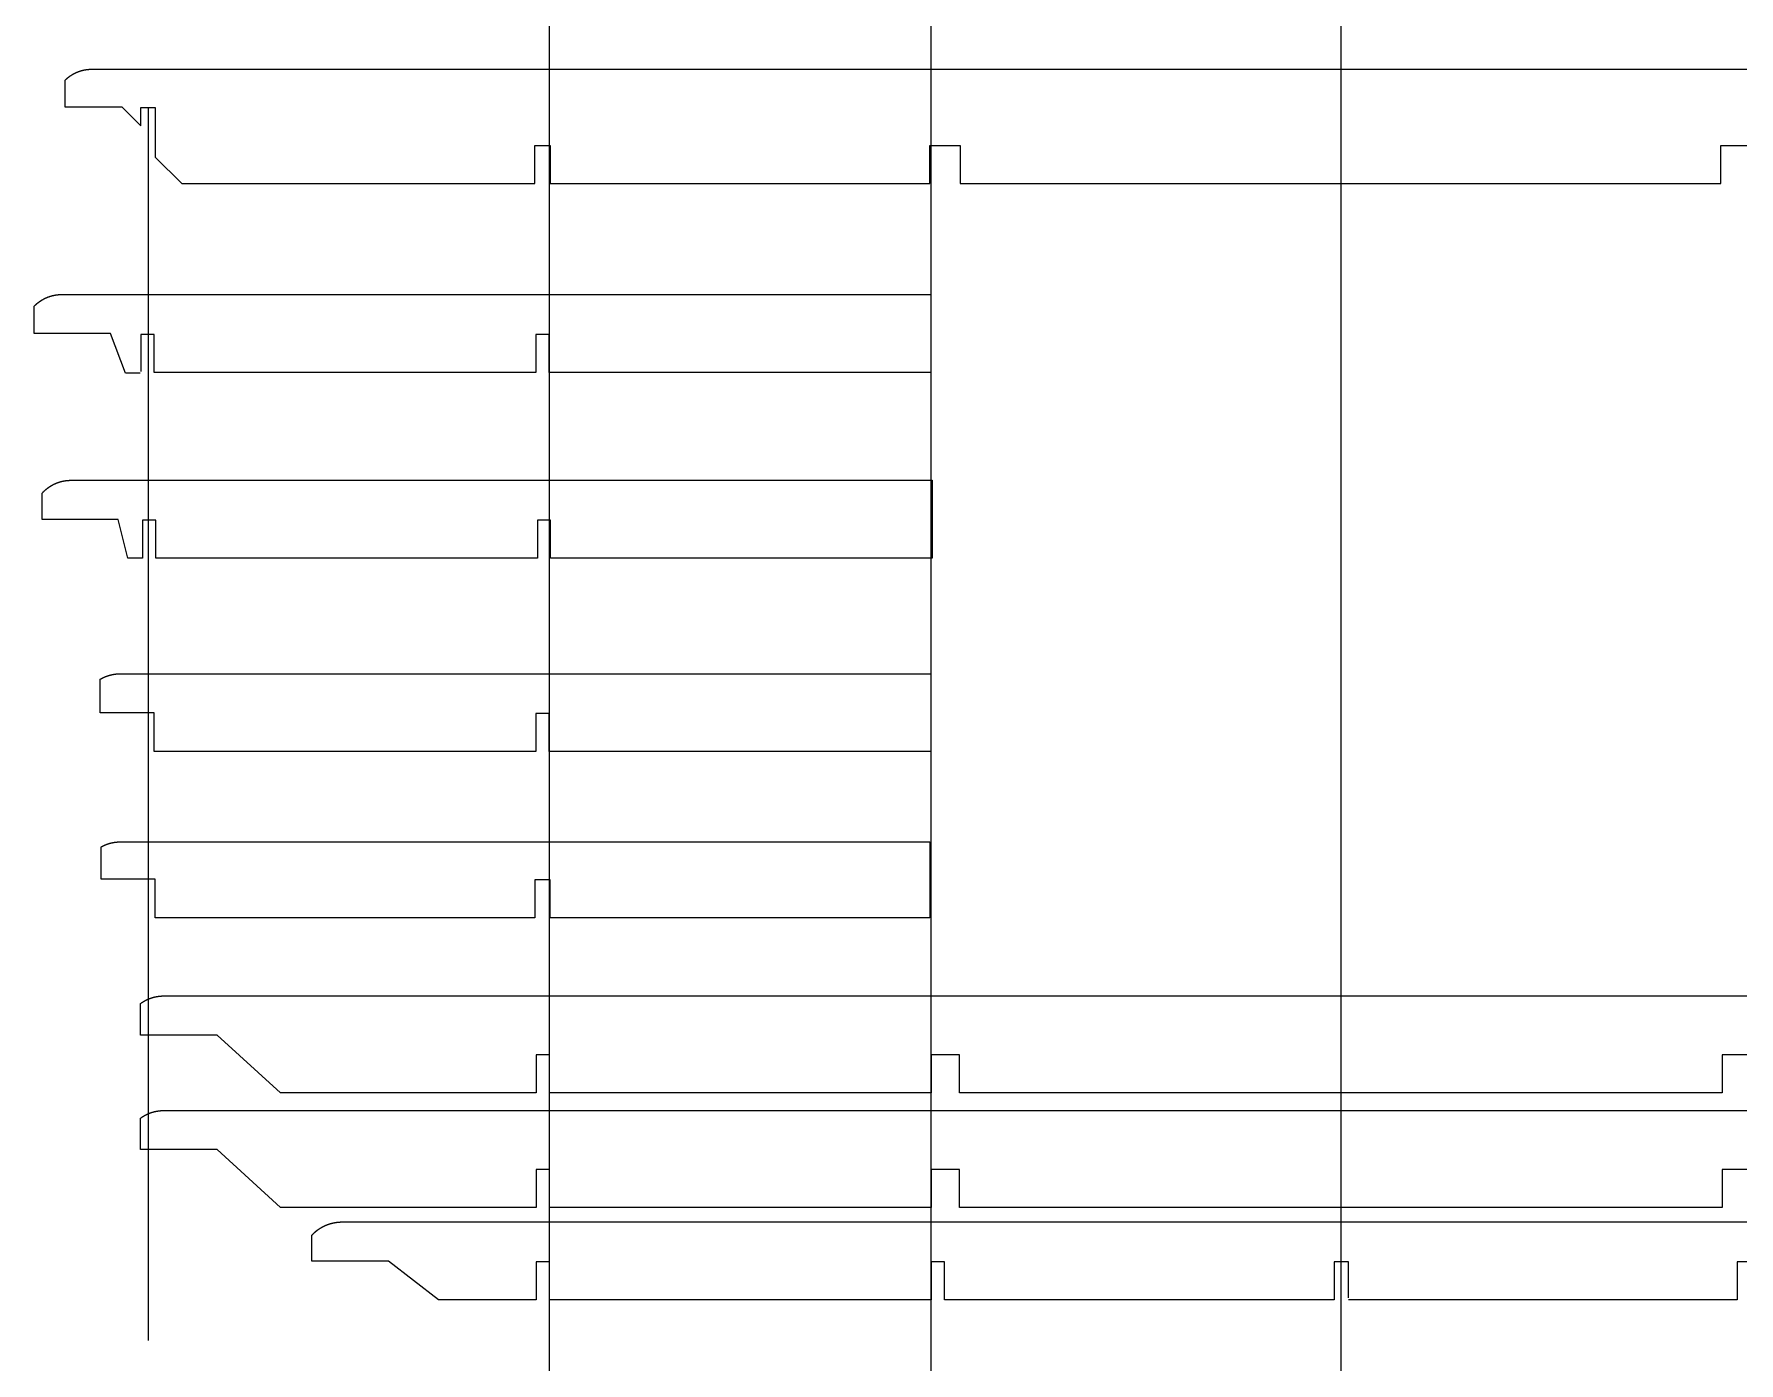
# Model space of a CAD drawing. Header units: inches. Extents: x -1514 to 1282, y -2074 to 286.
# Drawn here: x -800.52 to -755.63, y -515.41 to -480.41 of the extents above; entities that cross this region are included whole.
import ezdxf

# ---------------------------------------------------------------- set-up
doc = ezdxf.new("R2010")
doc.units = ezdxf.units.IN
doc.header["$LTSCALE"] = 0.1
doc.header["$MEASUREMENT"] = 0

msp = doc.modelspace()

# ---------------------------------------------------------------- linework, layer by layer
at = {"color": 3}
for p, q in [((-766.11619, -446.22219), (-766.10619, -538.7754)), ((-776.9054, -448.27219), (-776.90541, -532.30847)), ((-786.95415, -460.06), (-786.95415, -530.8522)), ((-797.52018, -482.34405), (-797.52018, -514.82042))]:
    msp.add_line(p, q, dxfattribs=at)
at = {"color": 7, "linetype": 'Continuous', "lineweight": 25}
for points in [[(-733.21893, -481.34405), (-799.01344, -481.34405), (-799.01955, -481.34407), (-799.02566, -481.34413), (-799.03177, -481.34422), (-799.03788, -481.34436), (-799.04398, -481.34453), (-799.05009, -481.34473), (-799.0562, -481.34498), (-799.06231, -481.34526), (-799.06841, -481.34559), (-799.07451, -481.34595), (-799.08061, -481.34634), (-799.08671, -481.34678), (-799.0928, -481.34725), (-799.09889, -481.34776), (-799.10498, -481.34831), (-799.11106, -481.34889), (-799.11714, -481.34952), (-799.12321, -481.35018), (-799.12624, -481.35052), (-799.12923, -481.35087), (-799.13522, -481.3516), (-799.14121, -481.35236), (-799.1472, -481.35316), (-799.15318, -481.354), (-799.15916, -481.35488), (-799.16514, -481.3558), (-799.17111, -481.35675), (-799.17708, -481.35774), (-799.18305, -481.35877), (-799.18901, -481.35983), (-799.19497, -481.36094), (-799.20092, -481.36207), (-799.20687, -481.36325), (-799.21281, -481.36446), (-799.21874, -481.36571), (-799.22467, -481.367), (-799.23059, -481.36832), (-799.23651, -481.36967), (-799.24241, -481.37107), (-799.24831, -481.3725), (-799.25421, -481.37397), (-799.26009, -481.37547), (-799.26596, -481.37701), (-799.27183, -481.37858), (-799.27768, -481.38019), (-799.28353, -481.38184), (-799.28937, -481.38352), (-799.29519, -481.38523), (-799.30101, -481.38698), (-799.30681, -481.38877), (-799.31261, -481.39059), (-799.31839, -481.39245), (-799.32416, -481.39434), (-799.32991, -481.39627), (-799.33566, -481.39823), (-799.34139, -481.40023), (-799.34711, -481.40226), (-799.35281, -481.40432), (-799.3585, -481.40642), (-799.36418, -481.40856), (-799.36984, -481.41072), (-799.37549, -481.41293), (-799.38112, -481.41516), (-799.38673, -481.41743), (-799.39233, -481.41974), (-799.39792, -481.42207), (-799.40348, -481.42444), (-799.40904, -481.42685), (-799.41457, -481.42929), (-799.42008, -481.43176), (-799.42558, -481.43426), (-799.43106, -481.4368), (-799.43652, -481.43937), (-799.44196, -481.44198), (-799.44739, -481.44461), (-799.4528, -481.44729), (-799.45819, -481.44999), (-799.46358, -481.45274), (-799.46894, -481.45552), (-799.47429, -481.45833), (-799.47963, -481.46117), (-799.48495, -481.46406), (-799.49025, -481.46697), (-799.49554, -481.46992), (-799.50081, -481.4729), (-799.50607, -481.47592), (-799.51131, -481.47897), (-799.51653, -481.48205), (-799.52173, -481.48516), (-799.52691, -481.48831), (-799.53208, -481.49149), (-799.53723, -481.4947), (-799.54236, -481.49794), (-799.54747, -481.50122), (-799.55256, -481.50453), (-799.55763, -481.50786), (-799.56268, -481.51123), (-799.56771, -481.51463), (-799.57272, -481.51807), (-799.57771, -481.52153), (-799.58268, -481.52502), (-799.58762, -481.52854), (-799.59255, -481.5321), (-799.59745, -481.53568), (-799.60234, -481.53929), (-799.60719, -481.54293), (-799.61203, -481.5466), (-799.61685, -481.5503), (-799.62164, -481.55403), (-799.6264, -481.55779), (-799.63115, -481.56158), (-799.63586, -481.56539), (-799.64056, -481.56923), (-799.64523, -481.5731), (-799.64987, -481.577), (-799.65449, -481.58093), (-799.65909, -481.58488), (-799.66366, -481.58886), (-799.6682, -481.59287), (-799.67271, -481.5969), (-799.6772, -481.60096), (-799.68166, -481.60504), (-799.6861, -481.60916), (-799.69051, -481.61329), (-799.69489, -481.61746), (-799.69924, -481.62165), (-799.70356, -481.62586), (-799.70786, -481.6301), (-799.71212, -481.63437), (-799.71212, -482.32408), (-798.21212, -482.32408), (-797.71212, -482.82408), (-797.70994, -482.34405), (-797.33043, -482.34405), (-797.33043, -483.64752), (-796.6339, -484.34405), (-787.33043, -484.34405), (-787.33043, -483.34405), (-786.93043, -483.34405), (-786.93043, -484.34405), (-776.93043, -484.34405), (-776.93043, -483.34405), (-776.13043, -483.34405), (-776.13043, -484.34405), (-756.10194, -484.34405), (-756.10194, -483.34405), (-755.30194, -483.34405)], [(-797.73044, -489.34046), (-798.11067, -489.34046), (-798.51212, -488.29961), (-800.51997, -488.29961), (-800.51997, -487.57878), (-800.50846, -487.56711), (-800.50407, -487.5627), (-800.49964, -487.55832), (-800.49519, -487.55397), (-800.4907, -487.54965), (-800.48619, -487.54535), (-800.48165, -487.54108), (-800.47708, -487.53684), (-800.47249, -487.53262), (-800.46786, -487.52843), (-800.46321, -487.52427), (-800.45853, -487.52013), (-800.45383, -487.51603), (-800.4491, -487.51195), (-800.44434, -487.5079), (-800.43955, -487.50388), (-800.43475, -487.49989), (-800.42991, -487.49593), (-800.42505, -487.492), (-800.42017, -487.48809), (-800.41526, -487.48422), (-800.41032, -487.48038), (-800.40537, -487.47656), (-800.40039, -487.47278), (-800.39538, -487.46903), (-800.39036, -487.4653), (-800.38531, -487.46161), (-800.38023, -487.45795), (-800.37514, -487.45432), (-800.37002, -487.45072), (-800.36488, -487.44716), (-800.35972, -487.44362), (-800.35454, -487.44012), (-800.34934, -487.43665), (-800.34411, -487.43321), (-800.33887, -487.42981), (-800.33361, -487.42644), (-800.32832, -487.4231), (-800.32302, -487.41979), (-800.3177, -487.41652), (-800.31236, -487.41328), (-800.307, -487.41008), (-800.30162, -487.40691), (-800.29622, -487.40377), (-800.29081, -487.40067), (-800.28538, -487.3976), (-800.27993, -487.39457), (-800.27446, -487.39157), (-800.26898, -487.38861), (-800.26348, -487.38568), (-800.25796, -487.38279), (-800.25243, -487.37994), (-800.24688, -487.37712), (-800.24132, -487.37434), (-800.23574, -487.37159), (-800.23014, -487.36888), (-800.22452, -487.3662), (-800.21888, -487.36356), (-800.21323, -487.36095), (-800.20755, -487.35838), (-800.20186, -487.35584), (-800.19615, -487.35334), (-800.19042, -487.35087), (-800.18468, -487.34843), (-800.17892, -487.34604), (-800.17314, -487.34367), (-800.16735, -487.34134), (-800.16154, -487.33905), (-800.15571, -487.33679), (-800.14987, -487.33457), (-800.14402, -487.33239), (-800.13815, -487.33024), (-800.13227, -487.32812), (-800.12637, -487.32604), (-800.12046, -487.324), (-800.11454, -487.322), (-800.1086, -487.32003), (-800.10265, -487.31809), (-800.09669, -487.31619), (-800.09072, -487.31433), (-800.08473, -487.31251), (-800.07874, -487.31072), (-800.07273, -487.30897), (-800.06672, -487.30726), (-800.06069, -487.30558), (-800.05466, -487.30394), (-800.04861, -487.30234), (-800.04255, -487.30078), (-800.03649, -487.29925), (-800.03042, -487.29776), (-800.02434, -487.29631), (-800.01825, -487.29489), (-800.01215, -487.29352), (-800.00605, -487.29218), (-799.99994, -487.29088), (-799.99383, -487.28962), (-799.9877, -487.28839), (-799.98157, -487.28721), (-799.97544, -487.28606), (-799.9693, -487.28495), (-799.96316, -487.28388), (-799.95701, -487.28285), (-799.95085, -487.28186), (-799.9447, -487.2809), (-799.93854, -487.27999), (-799.93237, -487.27911), (-799.92621, -487.27828), (-799.92005, -487.27748), (-799.91696, -487.2771), (-799.9154, -487.27691), (-799.91381, -487.27671), (-799.90759, -487.27599), (-799.90133, -487.2753), (-799.89507, -487.27465), (-799.8888, -487.27404), (-799.88253, -487.27347), (-799.87626, -487.27294), (-799.86998, -487.27245), (-799.8637, -487.272), (-799.85742, -487.27158), (-799.85113, -487.27121), (-799.84485, -487.27087), (-799.83856, -487.27058), (-799.83226, -487.27032), (-799.82597, -487.27011), (-799.81968, -487.26993), (-799.81339, -487.26979), (-799.80709, -487.26969), (-799.8008, -487.26963), (-799.79455, -487.26961), (-776.90544, -487.26961), (-776.90544, -489.31961), (-786.95544, -489.31961), (-786.95544, -488.31961), (-787.30544, -488.31961), (-787.30544, -489.31961), (-797.35544, -489.31961), (-797.35544, -488.31961), (-797.70544, -488.31961), (-797.70544, -489.29461)], [(-755.32051, -507.29658), (-756.07051, -507.29658), (-756.07051, -508.29658), (-776.14899, -508.29658), (-776.14899, -507.29658), (-776.89899, -507.29658), (-776.89899, -508.29658), (-786.94899, -508.29658), (-786.94899, -507.29658), (-787.29899, -507.29658), (-787.29899, -508.29658), (-794.03026, -508.29658), (-795.7032, -506.77657), (-797.71854, -506.77657), (-797.71854, -505.94753), (-797.7041, -505.93717), (-797.70002, -505.93427), (-797.69593, -505.93139), (-797.69181, -505.92853), (-797.68769, -505.9257), (-797.68354, -505.92288), (-797.67939, -505.92008), (-797.67521, -505.9173), (-797.67103, -505.91455), (-797.66682, -505.91181), (-797.6626, -505.90909), (-797.65837, -505.9064), (-797.65413, -505.90372), (-797.64987, -505.90107), (-797.64559, -505.89843), (-797.6413, -505.89582), (-797.637, -505.89322), (-797.63269, -505.89065), (-797.62836, -505.8881), (-797.62402, -505.88557), (-797.61966, -505.88306), (-797.61529, -505.88057), (-797.61091, -505.8781), (-797.60652, -505.87566), (-797.60212, -505.87323), (-797.5977, -505.87083), (-797.59327, -505.86845), (-797.58883, -505.86609), (-797.58437, -505.86375), (-797.57991, -505.86143), (-797.57543, -505.85913), (-797.57095, -505.85686), (-797.56645, -505.85461), (-797.56194, -505.85238), (-797.55742, -505.85017), (-797.55289, -505.84798), (-797.54835, -505.84582), (-797.54379, -505.84367), (-797.53923, -505.84155), (-797.53466, -505.83946), (-797.53008, -505.83738), (-797.52549, -505.83533), (-797.52089, -505.8333), (-797.51628, -505.83129), (-797.51166, -505.8293), (-797.50703, -505.82734), (-797.50239, -505.8254), (-797.49774, -505.82348), (-797.49309, -505.82159), (-797.48842, -505.81972), (-797.48375, -505.81787), (-797.47907, -505.81604), (-797.47439, -505.81424), (-797.46969, -505.81246), (-797.46499, -505.81071), (-797.46028, -505.80898), (-797.45556, -505.80727), (-797.45083, -505.80558), (-797.4461, -505.80392), (-797.44136, -505.80228), (-797.43662, -505.80067), (-797.43186, -505.79908), (-797.42711, -505.79751), (-797.42234, -505.79597), (-797.41757, -505.79445), (-797.41279, -505.79296), (-797.40801, -505.79149), (-797.40322, -505.79004), (-797.39843, -505.78862), (-797.39361, -505.78722), (-797.38878, -505.78584), (-797.38395, -505.78448), (-797.3791, -505.78315), (-797.37425, -505.78184), (-797.3694, -505.78056), (-797.36453, -505.7793), (-797.35966, -505.77806), (-797.35478, -505.77684), (-797.34989, -505.77565), (-797.345, -505.77449), (-797.3401, -505.77334), (-797.33519, -505.77222), (-797.33028, -505.77113), (-797.32536, -505.77005), (-797.32044, -505.769), (-797.31551, -505.76798), (-797.31057, -505.76698), (-797.30563, -505.766), (-797.30069, -505.76505), (-797.29573, -505.76412), (-797.29078, -505.76321), (-797.28582, -505.76233), (-797.28085, -505.76147), (-797.27588, -505.76063), (-797.27091, -505.75982), (-797.26593, -505.75904), (-797.26095, -505.75827), (-797.25597, -505.75753), (-797.25098, -505.75682), (-797.24599, -505.75613), (-797.24099, -505.75546), (-797.236, -505.75482), (-797.23099, -505.7542), (-797.22599, -505.7536), (-797.22099, -505.75303), (-797.21598, -505.75248), (-797.21097, -505.75196), (-797.20595, -505.75146), (-797.20094, -505.75099), (-797.19592, -505.75054), (-797.19091, -505.75011), (-797.18589, -505.74971), (-797.18087, -505.74933), (-797.17585, -505.74898), (-797.17083, -505.74865), (-797.1658, -505.74834), (-797.16078, -505.74806), (-797.15576, -505.7478), (-797.15073, -505.74757), (-797.14571, -505.74736), (-797.14069, -505.74718), (-797.13566, -505.74702), (-797.13064, -505.74689), (-797.12562, -505.74678), (-797.1206, -505.74669), (-797.11558, -505.74663), (-797.11056, -505.74659), (-797.10557, -505.74658), (-735.11394, -505.74658)], [(-755.32018, -510.31569), (-756.07018, -510.31569), (-756.07018, -511.31569), (-776.14866, -511.31569), (-776.14866, -510.31569), (-776.89866, -510.31569), (-776.89866, -511.31569), (-786.94866, -511.31569), (-786.94866, -510.31569), (-787.29866, -510.31569), (-787.29866, -511.31569), (-794.02993, -511.31569), (-795.70287, -509.79568), (-797.71821, -509.79568), (-797.71821, -508.96664), (-797.70378, -508.95628), (-797.6997, -508.95338), (-797.6956, -508.9505), (-797.69149, -508.94764), (-797.68736, -508.94481), (-797.68322, -508.94199), (-797.67906, -508.93919), (-797.67489, -508.93641), (-797.6707, -508.93366), (-797.6665, -508.93092), (-797.66228, -508.9282), (-797.65805, -508.92551), (-797.6538, -508.92283), (-797.64954, -508.92018), (-797.64527, -508.91754), (-797.64098, -508.91493), (-797.63668, -508.91234), (-797.63236, -508.90976), (-797.62803, -508.90721), (-797.62369, -508.90468), (-797.61934, -508.90217), (-797.61497, -508.89968), (-797.61059, -508.89722), (-797.60619, -508.89477), (-797.60179, -508.89234), (-797.59737, -508.88994), (-797.59294, -508.88756), (-797.5885, -508.8852), (-797.58405, -508.88286), (-797.57958, -508.88054), (-797.57511, -508.87824), (-797.57062, -508.87597), (-797.56612, -508.87372), (-797.56161, -508.87149), (-797.55709, -508.86928), (-797.55256, -508.86709), (-797.54802, -508.86493), (-797.54347, -508.86278), (-797.53891, -508.86066), (-797.53433, -508.85857), (-797.52975, -508.85649), (-797.52516, -508.85444), (-797.52056, -508.85241), (-797.51595, -508.8504), (-797.51133, -508.84841), (-797.5067, -508.84645), (-797.50206, -508.84451), (-797.49742, -508.84259), (-797.49276, -508.8407), (-797.4881, -508.83883), (-797.48343, -508.83698), (-797.47875, -508.83515), (-797.47406, -508.83335), (-797.46936, -508.83157), (-797.46466, -508.82982), (-797.45995, -508.82809), (-797.45523, -508.82638), (-797.45051, -508.82469), (-797.44578, -508.82303), (-797.44104, -508.82139), (-797.43629, -508.81978), (-797.43154, -508.81819), (-797.42678, -508.81662), (-797.42202, -508.81508), (-797.41724, -508.81356), (-797.41247, -508.81207), (-797.40768, -508.8106), (-797.4029, -508.80915), (-797.3981, -508.80773), (-797.39328, -508.80633), (-797.38846, -508.80495), (-797.38362, -508.80359), (-797.37878, -508.80226), (-797.37393, -508.80095), (-797.36907, -508.79967), (-797.3642, -508.79841), (-797.35933, -508.79717), (-797.35445, -508.79595), (-797.34956, -508.79476), (-797.34467, -508.7936), (-797.33977, -508.79245), (-797.33487, -508.79133), (-797.32995, -508.79024), (-797.32503, -508.78916), (-797.32011, -508.78811), (-797.31518, -508.78709), (-797.31025, -508.78609), (-797.3053, -508.78511), (-797.30036, -508.78416), (-797.29541, -508.78323), (-797.29045, -508.78232), (-797.28549, -508.78144), (-797.28053, -508.78058), (-797.27556, -508.77974), (-797.27058, -508.77893), (-797.26561, -508.77815), (-797.26063, -508.77738), (-797.25564, -508.77664), (-797.25065, -508.77593), (-797.24566, -508.77524), (-797.24067, -508.77457), (-797.23567, -508.77393), (-797.23067, -508.77331), (-797.22566, -508.77271), (-797.22066, -508.77214), (-797.21565, -508.77159), (-797.21064, -508.77107), (-797.20563, -508.77057), (-797.20061, -508.7701), (-797.1956, -508.76965), (-797.19058, -508.76922), (-797.18556, -508.76882), (-797.18054, -508.76844), (-797.17552, -508.76809), (-797.1705, -508.76776), (-797.16548, -508.76745), (-797.16045, -508.76717), (-797.15543, -508.76691), (-797.15041, -508.76668), (-797.14538, -508.76647), (-797.14036, -508.76629), (-797.13534, -508.76613), (-797.13032, -508.766), (-797.12529, -508.76589), (-797.12027, -508.7658), (-797.11525, -508.76574), (-797.11023, -508.7657), (-797.10525, -508.76569), (-735.11361, -508.76569)], [(-765.90447, -513.70083), (-765.90447, -512.75083), (-766.2841, -512.75083), (-766.2841, -513.75083), (-776.54834, -513.75083), (-776.54834, -512.75083), (-776.89834, -512.75083), (-776.89834, -513.75083), (-786.94834, -513.75083), (-786.94834, -512.75083), (-787.29834, -512.75083), (-787.29834, -513.75083), (-787.55444, -513.75083), (-787.78554, -513.75083), (-788.01663, -513.75083), (-788.24773, -513.75083), (-788.47882, -513.75083), (-788.70992, -513.75083), (-788.94101, -513.75083), (-789.17211, -513.75083), (-789.40321, -513.75083), (-789.6343, -513.75083), (-789.87397, -513.75083), (-791.18625, -512.73081), (-793.20267, -512.73081), (-793.20267, -512.04773), (-793.19385, -512.03806), (-793.19152, -512.03553), (-793.18918, -512.03301), (-793.18683, -512.03049), (-793.18447, -512.02798), (-793.18211, -512.02548), (-793.17973, -512.02299), (-793.17735, -512.0205), (-793.17495, -512.01802), (-793.17255, -512.01556), (-793.17014, -512.01309), (-793.16772, -512.01064), (-793.16529, -512.0082), (-793.16285, -512.00576), (-793.1604, -512.00333), (-793.15794, -512.00091), (-793.15548, -511.9985), (-793.153, -511.9961), (-793.15052, -511.9937), (-793.14803, -511.99131), (-793.14553, -511.98893), (-793.14302, -511.98656), (-793.1405, -511.9842), (-793.13798, -511.98185), (-793.13544, -511.9795), (-793.1329, -511.97716), (-793.13035, -511.97483), (-793.12779, -511.97251), (-793.12522, -511.9702), (-793.12265, -511.9679), (-793.12007, -511.9656), (-793.11747, -511.96332), (-793.11487, -511.96104), (-793.11227, -511.95877), (-793.10965, -511.95651), (-793.10703, -511.95426), (-793.1044, -511.95202), (-793.10176, -511.94978), (-793.09912, -511.94756), (-793.09646, -511.94534), (-793.0938, -511.94314), (-793.09113, -511.94094), (-793.08846, -511.93875), (-793.08577, -511.93657), (-793.08308, -511.9344), (-793.08038, -511.93223), (-793.07768, -511.93008), (-793.07496, -511.92794), (-793.07224, -511.9258), (-793.06952, -511.92367), (-793.06678, -511.92156), (-793.06404, -511.91945), (-793.06129, -511.91735), (-793.05854, -511.91526), (-793.05578, -511.91318), (-793.05301, -511.91111), (-793.05023, -511.90905), (-793.04745, -511.907), (-793.04466, -511.90495), (-793.04186, -511.90292), (-793.03906, -511.9009), (-793.03625, -511.89888), (-793.03344, -511.89688), (-793.03061, -511.89488), (-793.02779, -511.8929), (-793.02495, -511.89092), (-793.02211, -511.88895), (-793.01926, -511.887), (-793.01641, -511.88505), (-793.01355, -511.88311), (-793.01068, -511.88118), (-793.00781, -511.87927), (-793.00493, -511.87736), (-793.00205, -511.87546), (-792.99916, -511.87357), (-792.99626, -511.87169), (-792.99336, -511.86982), (-792.99045, -511.86796), (-792.98754, -511.86611), (-792.98462, -511.86427), (-792.9817, -511.86245), (-792.97877, -511.86063), (-792.97583, -511.85882), (-792.97289, -511.85702), (-792.96994, -511.85523), (-792.96699, -511.85345), (-792.96403, -511.85168), (-792.96107, -511.84992), (-792.9581, -511.84818), (-792.95513, -511.84644), (-792.95215, -511.84471), (-792.94917, -511.84299), (-792.94618, -511.84129), (-792.94319, -511.83959), (-792.94019, -511.83791), (-792.93719, -511.83623), (-792.93418, -511.83457), (-792.93116, -511.83291), (-792.92815, -511.83127), (-792.92512, -511.82963), (-792.9221, -511.82801), (-792.91906, -511.8264), (-792.91602, -511.82479), (-792.91297, -511.8232), (-792.90992, -511.82162), (-792.90686, -511.82004), (-792.9038, -511.81848), (-792.90073, -511.81692), (-792.89765, -511.81538), (-792.89457, -511.81384), (-792.89148, -511.81232), (-792.88839, -511.8108), (-792.88529, -511.8093), (-792.88219, -511.8078), (-792.87908, -511.80632), (-792.87596, -511.80484), (-792.87285, -511.80338), (-792.86972, -511.80192), (-792.86659, -511.80048), (-792.86346, -511.79904), (-792.86032, -511.79762), (-792.85717, -511.7962), (-792.85402, -511.7948), (-792.85087, -511.7934), (-792.84771, -511.79202), (-792.84454, -511.79064), (-792.84137, -511.78928), (-792.8382, -511.78792), (-792.83502, -511.78658), (-792.83184, -511.78525), (-792.82865, -511.78392), (-792.82546, -511.78261), (-792.82226, -511.7813), (-792.81906, -511.78001), (-792.81586, -511.77873), (-792.81265, -511.77745), (-792.80943, -511.77619), (-792.80622, -511.77494), (-792.80299, -511.77369), (-792.79977, -511.77246), (-792.79654, -511.77124), (-792.7933, -511.77003), (-792.79006, -511.76883), (-792.78682, -511.76763), (-792.78358, -511.76645), (-792.78033, -511.76528), (-792.77707, -511.76412), (-792.77382, -511.76297), (-792.77055, -511.76183), (-792.76729, -511.7607), (-792.76402, -511.75958), (-792.76075, -511.75847), (-792.75747, -511.75737), (-792.7542, -511.75629), (-792.75091, -511.75521), (-792.74763, -511.75414), (-792.74434, -511.75308), (-792.74105, -511.75204), (-792.73775, -511.751), (-792.73446, -511.74997), (-792.73116, -511.74896), (-792.72785, -511.74795), (-792.72454, -511.74696), (-792.72123, -511.74597), (-792.71792, -511.745), (-792.71461, -511.74404), (-792.71129, -511.74308), (-792.70797, -511.74214), (-792.70464, -511.74121), (-792.70132, -511.74029), (-792.69799, -511.73938), (-792.69466, -511.73848), (-792.69132, -511.73759), (-792.68798, -511.73671), (-792.68465, -511.73584), (-792.6813, -511.73498), (-792.67796, -511.73414), (-792.67462, -511.7333), (-792.67127, -511.73248), (-792.66792, -511.73166), (-792.66457, -511.73086), (-792.66121, -511.73006), (-792.65786, -511.72928), (-792.6545, -511.72851), (-792.65114, -511.72774), (-792.64778, -511.72699), (-792.64441, -511.72625), (-792.64105, -511.72552), (-792.63768, -511.7248), (-792.63431, -511.7241), (-792.63094, -511.7234), (-792.62757, -511.72271), (-792.6242, -511.72204), (-792.62082, -511.72137), (-792.61744, -511.72072), (-792.61407, -511.72007), (-792.61069, -511.71944), (-792.60731, -511.71882), (-792.60393, -511.71821), (-792.60054, -511.71761), (-792.59716, -511.71702), (-792.59377, -511.71644), (-792.59036, -511.71587), (-792.58694, -511.71531), (-792.58352, -511.71475), (-792.5801, -511.71421), (-792.57667, -511.71368), (-792.57324, -511.71317), (-792.56982, -511.71266), (-792.56639, -511.71216), (-792.56295, -511.71167), (-792.55952, -511.7112), (-792.55609, -511.71073), (-792.55265, -511.71028), (-792.54921, -511.70983), (-792.54577, -511.7094), (-792.54233, -511.70898), (-792.53889, -511.70856), (-792.53544, -511.70816), (-792.532, -511.70777), (-792.52855, -511.70739), (-792.5251, -511.70702), (-792.52165, -511.70666), (-792.5182, -511.70632), (-792.51475, -511.70598), (-792.51129, -511.70565), (-792.50784, -511.70534), (-792.50439, -511.70503), (-792.50093, -511.70474), (-792.49747, -511.70445), (-792.49402, -511.70418), (-792.49056, -511.70392), (-792.4871, -511.70367), (-792.48364, -511.70342), (-792.48018, -511.70319), (-792.47672, -511.70297), (-792.47326, -511.70277), (-792.46979, -511.70257), (-792.46633, -511.70238), (-792.46287, -511.7022), (-792.45941, -511.70204), (-792.45594, -511.70188), (-792.45248, -511.70174), (-792.44902, -511.7016), (-792.44555, -511.70148), (-792.44209, -511.70137), (-792.43862, -511.70127), (-792.43516, -511.70118), (-792.4317, -511.7011), (-792.42823, -511.70103), (-792.42477, -511.70097), (-792.4213, -511.70092), (-792.41784, -511.70088), (-792.41438, -511.70085), (-792.41091, -511.70084), (-792.40747, -511.70083), (-739.81075, -511.70083)], [(-755.31986, -512.75083), (-755.66986, -512.75083), (-755.66986, -513.75083), (-765.9091, -513.75083)]]:
    msp.add_lwpolyline(points, dxfattribs=at)
for points in [[(-797.66715, -493.21348), (-797.66715, -494.21348), (-798.05461, -494.21348), (-798.30325, -493.19348), (-800.30862, -493.19348), (-800.30862, -492.50438), (-800.30002, -492.49484), (-800.29782, -492.49241), (-800.29561, -492.48999), (-800.29339, -492.48757), (-800.29116, -492.48516), (-800.28892, -492.48276), (-800.28667, -492.48036), (-800.28442, -492.47797), (-800.28215, -492.47559), (-800.27988, -492.47321), (-800.2776, -492.47085), (-800.27531, -492.46849), (-800.27301, -492.46613), (-800.27071, -492.46379), (-800.2684, -492.46145), (-800.26608, -492.45911), (-800.26375, -492.45679), (-800.26141, -492.45447), (-800.25906, -492.45216), (-800.25671, -492.44986), (-800.25435, -492.44756), (-800.25198, -492.44528), (-800.2496, -492.443), (-800.24722, -492.44072), (-800.24483, -492.43846), (-800.24243, -492.4362), (-800.24002, -492.43395), (-800.23761, -492.43171), (-800.23518, -492.42947), (-800.23275, -492.42725), (-800.23032, -492.42503), (-800.22787, -492.42281), (-800.22542, -492.42061), (-800.22296, -492.41841), (-800.22049, -492.41623), (-800.21802, -492.41404), (-800.21553, -492.41187), (-800.21305, -492.40971), (-800.21055, -492.40755), (-800.20805, -492.4054), (-800.20554, -492.40326), (-800.20302, -492.40113), (-800.20049, -492.399), (-800.19796, -492.39689), (-800.19542, -492.39478), (-800.19288, -492.39268), (-800.19033, -492.39059), (-800.18777, -492.3885), (-800.1852, -492.38643), (-800.18263, -492.38436), (-800.18005, -492.3823), (-800.17746, -492.38025), (-800.17487, -492.37821), (-800.17227, -492.37618), (-800.16967, -492.37415), (-800.16706, -492.37214), (-800.16444, -492.37013), (-800.16181, -492.36813), (-800.15918, -492.36614), (-800.15654, -492.36415), (-800.1539, -492.36218), (-800.15125, -492.36022), (-800.14859, -492.35826), (-800.14593, -492.35631), (-800.14326, -492.35437), (-800.14059, -492.35244), (-800.13791, -492.35052), (-800.13522, -492.34861), (-800.13253, -492.3467), (-800.12983, -492.34481), (-800.12712, -492.34292), (-800.12441, -492.34105), (-800.12169, -492.33918), (-800.11897, -492.33732), (-800.11624, -492.33547), (-800.11351, -492.33363), (-800.11077, -492.3318), (-800.10802, -492.32998), (-800.10527, -492.32817), (-800.10252, -492.32636), (-800.09976, -492.32457), (-800.09699, -492.32278), (-800.09422, -492.32101), (-800.09144, -492.31924), (-800.08865, -492.31748), (-800.08586, -492.31574), (-800.08307, -492.314), (-800.08027, -492.31227), (-800.07747, -492.31055), (-800.07466, -492.30884), (-800.07184, -492.30714), (-800.06902, -492.30545), (-800.0662, -492.30377), (-800.06337, -492.3021), (-800.06053, -492.30044), (-800.05769, -492.29879), (-800.05485, -492.29714), (-800.052, -492.29551), (-800.04914, -492.29389), (-800.04628, -492.29228), (-800.04342, -492.29067), (-800.04055, -492.28908), (-800.03767, -492.2875), (-800.0348, -492.28593), (-800.03191, -492.28436), (-800.02902, -492.28281), (-800.02612, -492.28126), (-800.02322, -492.27973), (-800.02031, -492.2782), (-800.0174, -492.27669), (-800.01448, -492.27518), (-800.01155, -492.27368), (-800.00862, -492.27219), (-800.00569, -492.27071), (-800.00275, -492.26924), (-799.9998, -492.26778), (-799.99685, -492.26633), (-799.99389, -492.26489), (-799.99093, -492.26346), (-799.98796, -492.26204), (-799.98499, -492.26062), (-799.98201, -492.25922), (-799.97903, -492.25783), (-799.97604, -492.25644), (-799.97305, -492.25507), (-799.97005, -492.2537), (-799.96705, -492.25235), (-799.96404, -492.251), (-799.96103, -492.24967), (-799.95801, -492.24834), (-799.95499, -492.24702), (-799.95197, -492.24572), (-799.94894, -492.24442), (-799.9459, -492.24313), (-799.94286, -492.24186), (-799.93982, -492.24059), (-799.93677, -492.23933), (-799.93372, -492.23808), (-799.93066, -492.23684), (-799.9276, -492.23562), (-799.92453, -492.2344), (-799.92147, -492.23319), (-799.91839, -492.23199), (-799.91531, -492.2308), (-799.91223, -492.22962), (-799.90915, -492.22845), (-799.90606, -492.22729), (-799.90297, -492.22614), (-799.89987, -492.225), (-799.89677, -492.22387), (-799.89366, -492.22276), (-799.89056, -492.22165), (-799.88744, -492.22055), (-799.88433, -492.21946), (-799.88121, -492.21838), (-799.87809, -492.21731), (-799.87496, -492.21625), (-799.87183, -492.2152), (-799.8687, -492.21416), (-799.86557, -492.21314), (-799.86243, -492.21212), (-799.85929, -492.21111), (-799.85614, -492.21011), (-799.85299, -492.20912), (-799.84984, -492.20815), (-799.84669, -492.20718), (-799.84353, -492.20622), (-799.84037, -492.20528), (-799.83721, -492.20434), (-799.83404, -492.20342), (-799.83087, -492.2025), (-799.8277, -492.20159), (-799.82453, -492.2007), (-799.82135, -492.19982), (-799.81817, -492.19894), (-799.81499, -492.19808), (-799.81181, -492.19722), (-799.80862, -492.19638), (-799.80543, -492.19555), (-799.80224, -492.19473), (-799.79905, -492.19392), (-799.79585, -492.19312), (-799.79266, -492.19233), (-799.78946, -492.19155), (-799.78625, -492.19078), (-799.78305, -492.19002), (-799.77984, -492.18927), (-799.77664, -492.18853), (-799.77343, -492.18781), (-799.77021, -492.18709), (-799.767, -492.18639), (-799.76378, -492.18569), (-799.76057, -492.18501), (-799.75735, -492.18433), (-799.75413, -492.18367), (-799.75091, -492.18302), (-799.74768, -492.18238), (-799.74446, -492.18175), (-799.74123, -492.18113), (-799.738, -492.18052), (-799.73477, -492.17992), (-799.73154, -492.17934), (-799.72831, -492.17876), (-799.72508, -492.1782), (-799.72184, -492.17764), (-799.71861, -492.1771), (-799.71534, -492.17656), (-799.71206, -492.17604), (-799.70879, -492.17552), (-799.70551, -492.17501), (-799.70223, -492.17452), (-799.69895, -492.17404), (-799.69567, -492.17356), (-799.69239, -492.1731), (-799.6891, -492.17265), (-799.68581, -492.17221), (-799.68252, -492.17178), (-799.67923, -492.17136), (-799.67594, -492.17095), (-799.67265, -492.17055), (-799.66935, -492.17017), (-799.66605, -492.16979), (-799.66276, -492.16943), (-799.65946, -492.16907), (-799.65616, -492.16873), (-799.65285, -492.1684), (-799.64955, -492.16807), (-799.64625, -492.16776), (-799.64294, -492.16746), (-799.63963, -492.16717), (-799.63633, -492.1669), (-799.63302, -492.16663), (-799.62971, -492.16637), (-799.6264, -492.16613), (-799.62309, -492.16589), (-799.61978, -492.16567), (-799.61647, -492.16545), (-799.61315, -492.16525), (-799.60984, -492.16506), (-799.60653, -492.16488), (-799.60321, -492.16471), (-799.5999, -492.16455), (-799.59659, -492.1644), (-799.59327, -492.16427), (-799.58996, -492.16414), (-799.58664, -492.16403), (-799.58332, -492.16392), (-799.58001, -492.16383), (-799.57669, -492.16375), (-799.57338, -492.16368), (-799.57006, -492.16362), (-799.56675, -492.16357), (-799.56343, -492.16353), (-799.56012, -492.1635), (-799.5568, -492.16348), (-799.55351, -492.16348), (-776.86715, -492.16348), (-776.86715, -494.21348), (-786.91715, -494.21348), (-786.91715, -493.21348), (-787.26715, -493.21348), (-787.26715, -494.21348), (-797.31715, -494.21348), (-797.31715, -493.21348)], [(-787.30544, -498.31004), (-787.30544, -499.31004), (-797.35544, -499.31004), (-797.35544, -498.29004), (-798.77667, -498.29004), (-798.77667, -497.40254), (-798.76057, -497.39332), (-798.75698, -497.39128), (-798.75338, -497.38926), (-798.74978, -497.38725), (-798.74616, -497.38526), (-798.74254, -497.38328), (-798.7389, -497.38132), (-798.73526, -497.37937), (-798.73161, -497.37743), (-798.72795, -497.37552), (-798.72428, -497.37361), (-798.7206, -497.37172), (-798.71691, -497.36985), (-798.71322, -497.36799), (-798.70952, -497.36614), (-798.70581, -497.36431), (-798.70209, -497.36249), (-798.69836, -497.36069), (-798.69462, -497.35891), (-798.69088, -497.35714), (-798.68713, -497.35538), (-798.68337, -497.35364), (-798.6796, -497.35192), (-798.67583, -497.35021), (-798.67205, -497.34851), (-798.66826, -497.34683), (-798.66446, -497.34517), (-798.66066, -497.34352), (-798.65685, -497.34188), (-798.65304, -497.34026), (-798.64921, -497.33866), (-798.64538, -497.33707), (-798.64154, -497.3355), (-798.6377, -497.33394), (-798.63385, -497.3324), (-798.62999, -497.33087), (-798.62613, -497.32936), (-798.62226, -497.32787), (-798.61839, -497.32639), (-798.61451, -497.32492), (-798.61062, -497.32347), (-798.60673, -497.32204), (-798.60283, -497.32062), (-798.59892, -497.31922), (-798.59502, -497.31784), (-798.5911, -497.31647), (-798.58718, -497.31511), (-798.58325, -497.31378), (-798.57932, -497.31245), (-798.57539, -497.31115), (-798.57145, -497.30986), (-798.5675, -497.30858), (-798.56355, -497.30733), (-798.55959, -497.30608), (-798.55563, -497.30486), (-798.55167, -497.30365), (-798.5477, -497.30245), (-798.54373, -497.30128), (-798.53975, -497.30012), (-798.53577, -497.29897), (-798.53178, -497.29784), (-798.52779, -497.29673), (-798.5238, -497.29563), (-798.5198, -497.29456), (-798.5158, -497.29349), (-798.5118, -497.29245), (-798.50779, -497.29142), (-798.50378, -497.2904), (-798.49976, -497.2894), (-798.49574, -497.28842), (-798.49172, -497.28746), (-798.4877, -497.28651), (-798.48367, -497.28558), (-798.47964, -497.28467), (-798.47561, -497.28377), (-798.47157, -497.28289), (-798.46753, -497.28203), (-798.46349, -497.28118), (-798.45945, -497.28035), (-798.4554, -497.27954), (-798.45136, -497.27875), (-798.44731, -497.27797), (-798.44325, -497.27721), (-798.43915, -497.27645), (-798.43506, -497.27572), (-798.43096, -497.275), (-798.42685, -497.2743), (-798.42274, -497.27361), (-798.41863, -497.27295), (-798.41452, -497.27229), (-798.4104, -497.27166), (-798.40628, -497.27104), (-798.40215, -497.27044), (-798.39803, -497.26986), (-798.3939, -497.26929), (-798.38977, -497.26874), (-798.38563, -497.2682), (-798.3815, -497.26769), (-798.37736, -497.26719), (-798.37322, -497.2667), (-798.36908, -497.26624), (-798.36493, -497.26579), (-798.36078, -497.26536), (-798.35664, -497.26494), (-798.35248, -497.26454), (-798.34833, -497.26416), (-798.34418, -497.26379), (-798.34002, -497.26345), (-798.33587, -497.26311), (-798.33171, -497.2628), (-798.32755, -497.2625), (-798.32339, -497.26222), (-798.31923, -497.26196), (-798.31507, -497.26171), (-798.31091, -497.26148), (-798.30675, -497.26127), (-798.30259, -497.26107), (-798.29842, -497.26089), (-798.29426, -497.26073), (-798.29009, -497.26059), (-798.28593, -497.26046), (-798.28177, -497.26035), (-798.2776, -497.26026), (-798.27344, -497.26018), (-798.26928, -497.26012), (-798.26511, -497.26008), (-798.26095, -497.26005), (-798.25681, -497.26004), (-776.90544, -497.26004), (-776.90544, -499.31004), (-786.95544, -499.31004), (-786.95544, -498.31004)], [(-787.33044, -502.68853), (-787.33044, -503.68853), (-797.33044, -503.68853), (-797.33044, -502.66852), (-798.75167, -502.66852), (-798.75167, -501.82052), (-798.74818, -501.81852), (-798.74469, -501.81653), (-798.74118, -501.81456), (-798.73767, -501.81261), (-798.73414, -501.81066), (-798.73061, -501.80874), (-798.72707, -501.80682), (-798.72351, -501.80492), (-798.71995, -501.80304), (-798.71639, -501.80117), (-798.71281, -501.79931), (-798.70922, -501.79747), (-798.70563, -501.79564), (-798.70202, -501.79382), (-798.69841, -501.79202), (-798.69479, -501.79024), (-798.69117, -501.78847), (-798.68753, -501.78671), (-798.68389, -501.78497), (-798.68024, -501.78324), (-798.67658, -501.78153), (-798.67291, -501.77983), (-798.66924, -501.77815), (-798.66556, -501.77648), (-798.66187, -501.77483), (-798.65817, -501.77319), (-798.65447, -501.77157), (-798.65076, -501.76996), (-798.64704, -501.76836), (-798.64332, -501.76678), (-798.63959, -501.76522), (-798.63585, -501.76367), (-798.63211, -501.76213), (-798.62836, -501.76062), (-798.6246, -501.75911), (-798.62084, -501.75762), (-798.61707, -501.75615), (-798.6133, -501.75469), (-798.60952, -501.75325), (-798.60573, -501.75182), (-798.60194, -501.7504), (-798.59814, -501.74901), (-798.59434, -501.74762), (-798.59053, -501.74626), (-798.58671, -501.7449), (-798.58289, -501.74357), (-798.57907, -501.74225), (-798.57524, -501.74094), (-798.5714, -501.73965), (-798.56756, -501.73838), (-798.56372, -501.73712), (-798.55987, -501.73587), (-798.55601, -501.73465), (-798.55215, -501.73344), (-798.54829, -501.73224), (-798.54442, -501.73106), (-798.54055, -501.72989), (-798.53667, -501.72875), (-798.53279, -501.72761), (-798.52891, -501.7265), (-798.52502, -501.7254), (-798.52113, -501.72431), (-798.51723, -501.72324), (-798.51333, -501.72219), (-798.50943, -501.72115), (-798.50553, -501.72013), (-798.50162, -501.71913), (-798.4977, -501.71814), (-798.49379, -501.71717), (-798.48987, -501.71621), (-798.48595, -501.71527), (-798.48202, -501.71435), (-798.47809, -501.71344), (-798.47416, -501.71255), (-798.47023, -501.71167), (-798.4663, -501.71082), (-798.46236, -501.70997), (-798.45842, -501.70915), (-798.45448, -501.70834), (-798.45053, -501.70755), (-798.44659, -501.70677), (-798.44264, -501.70601), (-798.43868, -501.70527), (-798.43469, -501.70454), (-798.43069, -501.70382), (-798.42669, -501.70312), (-798.42269, -501.70243), (-798.41868, -501.70177), (-798.41467, -501.70111), (-798.41066, -501.70048), (-798.40664, -501.69986), (-798.40262, -501.69926), (-798.3986, -501.69867), (-798.39457, -501.6981), (-798.39055, -501.69755), (-798.38652, -501.69701), (-798.38248, -501.69649), (-798.37845, -501.69599), (-798.37441, -501.6955), (-798.37037, -501.69503), (-798.36633, -501.69457), (-798.36229, -501.69413), (-798.35824, -501.69371), (-798.35419, -501.69331), (-798.35014, -501.69292), (-798.34609, -501.69254), (-798.34204, -501.69219), (-798.33799, -501.69185), (-798.33393, -501.69152), (-798.32988, -501.69122), (-798.32582, -501.69093), (-798.32176, -501.69065), (-798.3177, -501.6904), (-798.31364, -501.69016), (-798.30958, -501.68993), (-798.30552, -501.68972), (-798.30146, -501.68953), (-798.2974, -501.68936), (-798.29334, -501.6892), (-798.28928, -501.68906), (-798.28521, -501.68894), (-798.28115, -501.68883), (-798.27709, -501.68874), (-798.27303, -501.68866), (-798.26897, -501.6886), (-798.26491, -501.68856), (-798.26085, -501.68854), (-798.25679, -501.68853), (-776.93044, -501.68853), (-776.93044, -503.68853), (-786.93044, -503.68853), (-786.93044, -502.68853)]]:
    msp.add_lwpolyline(points, close=True, dxfattribs=at)

doc.saveas('drawing.dxf')
